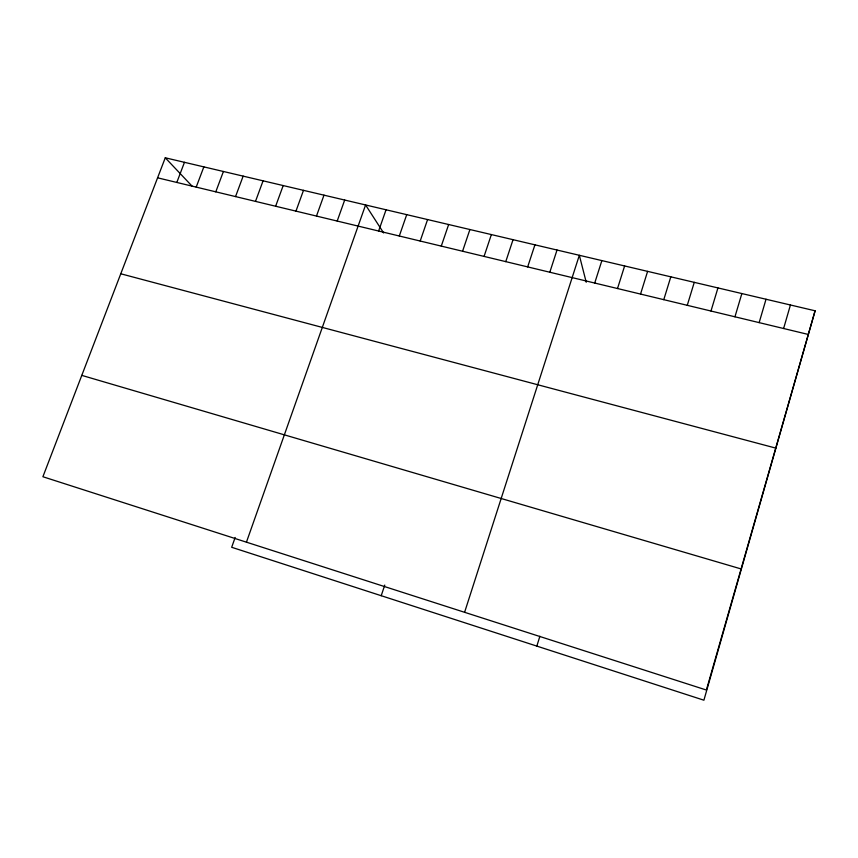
<?xml version="1.0" encoding="UTF-8"?>
<svg xmlns="http://www.w3.org/2000/svg" width="858" height="858" viewBox="0 0 858 858"><rect width="100%" height="100%" fill="white"/><g stroke="black" fill="none" stroke-linecap="round" stroke-linejoin="round"><path stroke-width="1.29" d="M815.1 310.8L706.391 690.036L42.9 476.737L165.272 157.797L815.1 310.8L703.903 700.203L231.681 547.286L235.167 537.462M783.611 328.507L790.433 304.998M759.158 322.619L766.022 299.249M734.952 316.795L741.859 293.554M710.982 311.025L717.942 287.923M687.269 305.319L694.261 282.346M663.781 299.667L670.817 276.823M536.829 646.106L539.886 636.25M640.54 294.069L647.608 271.364M617.513 288.535L624.624 265.948M594.723 283.043L601.866 260.596M464.596 612.301L579.332 255.287L586.229 282.261M549.817 272.233L557.024 250.032M527.681 266.902L534.931 244.83M505.77 261.636L513.041 239.682M484.073 256.403L491.366 234.577M381.22 595.709L384.759 585.081M462.569 251.233L469.905 229.526M441.28 246.107L448.648 224.517M420.195 241.034L427.584 219.562M399.302 236.004L406.724 214.65M378.614 231.027L386.057 209.781M246.439 542.17L365.583 204.955L383.633 232.968M337.194 221.053L344.691 200.043M316.473 216.066L323.992 195.163M295.956 211.132L303.496 190.337M275.632 206.231L283.194 185.564M255.491 201.383L263.074 180.823M235.542 196.589L243.146 176.137M215.787 191.827L223.412 171.482M196.203 187.119L203.85 166.881M176.812 182.443L184.47 162.312M157.593 177.821L808.322 334.459M120.774 273.777L775.739 448.101M81.789 375.375L741.108 568.94M165.272 157.797L192.192 186.261"/></g></svg>
